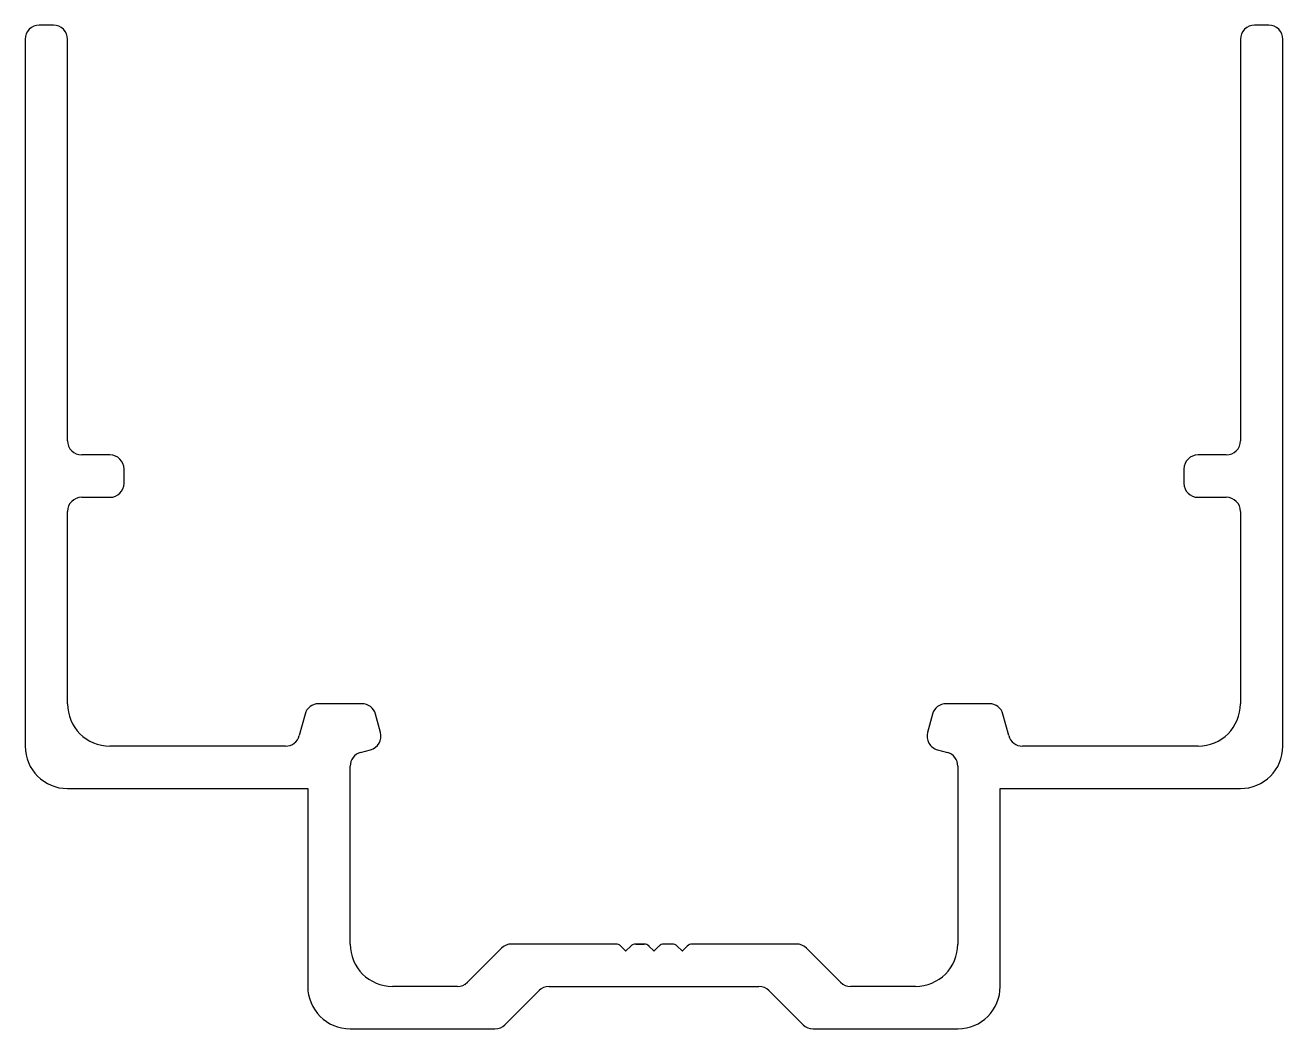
# Model space of a CAD drawing. Header units: inches. Extents: x -22.2 to 22.3, y 0.3 to 35.8.
import ezdxf

# ---------------------------------------------------------------- set-up
doc = ezdxf.new("R2010")
doc.units = ezdxf.units.IN
doc.header["$MEASUREMENT"] = 0

msp = doc.modelspace()

# ---------------------------------------------------------------- linework, layer by layer
at = {"color": 4}
for p, q in [((-21.208, 35.762), (-21.708, 35.762)), ((21.792, 35.762), (21.292, 35.762)), ((-22.208, 35.262), (-22.208, 10.262)), ((-20.708, 21.062), (-20.708, 35.262)), ((20.792, 35.262), (20.792, 21.062)), ((22.292, 10.262), (22.292, 35.262)), ((-19.208, 20.562), (-20.208, 20.562)), ((20.292, 20.562), (19.292, 20.562)), ((-18.708, 19.562), (-18.708, 20.062)), ((18.792, 20.062), (18.792, 19.562)), ((-20.208, 19.062), (-19.208, 19.062)), ((19.292, 19.062), (20.292, 19.062)), ((-20.708, 11.762), (-20.708, 18.562)), ((20.792, 18.562), (20.792, 11.762)), ((-10.293, 11.762), (-11.822, 11.762)), ((11.907, 11.762), (10.378, 11.762)), ((-12.305, 11.392), (-12.508, 10.633)), ((-9.637, 10.745), (-9.81, 11.392)), ((9.895, 11.392), (9.722, 10.745)), ((12.593, 10.633), (12.39, 11.392)), ((-12.991, 10.262), (-19.208, 10.262)), ((19.292, 10.262), (13.076, 10.262)), ((-10.337, 10.04), (-9.991, 10.133)), ((10.075, 10.133), (10.422, 10.04)), ((-10.708, 3.262), (-10.708, 9.557)), ((10.792, 9.557), (10.792, 3.262)), ((-20.708, 8.762), (-12.208, 8.762)), ((-12.208, 8.762), (-12.208, 1.762)), ((12.292, 1.762), (12.292, 8.762)), ((12.292, 8.762), (20.792, 8.762)), ((-5.354, 3.116), (-6.561, 1.909)), ((-1.311, 3.262), (-5.001, 3.262)), ((-0.963, 3.018), (-1.134, 3.189)), ((-0.781, 3.189), (-0.952, 3.018)), ((-0.311, 3.262), (-0.604, 3.262)), ((-0.604, 3.262), (-0.311, 3.262)), ((-0.311, 3.262), (-0.604, 3.262)), ((-0.604, 3.262), (-0.311, 3.262)), ((-0.311, 3.262), (-0.604, 3.262)), ((0.037, 3.018), (-0.135, 3.189)), ((0.219, 3.189), (0.048, 3.018)), ((0.689, 3.262), (0.396, 3.262)), ((1.037, 3.018), (0.865, 3.189)), ((1.219, 3.189), (1.048, 3.018)), ((5.085, 3.262), (1.396, 3.262)), ((1.396, 3.262), (1.396, 3.262)), ((1.396, 3.262), (1.396, 3.262)), ((1.396, 3.262), (1.396, 3.262)), ((1.396, 3.262), (1.396, 3.262)), ((6.646, 1.909), (5.439, 3.116)), ((-6.915, 1.762), (-9.208, 1.762)), ((-5.233, 0.409), (-4.026, 1.616)), ((-3.672, 1.762), (3.757, 1.762)), ((4.11, 1.616), (5.317, 0.409)), ((9.292, 1.762), (6.999, 1.762)), ((-10.708, 0.262), (-5.586, 0.262)), ((5.671, 0.262), (10.792, 0.262))]:
    msp.add_line(p, q, dxfattribs=at)
for centre, radius, start, end in [((-21.708, 35.262), 0.5, 90, 180), ((-21.208, 35.262), 0.5, 0, 90), ((21.292, 35.262), 0.5, 90, 180), ((21.792, 35.262), 0.5, 0, 90), ((-20.208, 21.062), 0.5, 180, 270), ((20.292, 21.062), 0.5, 270, 0), ((-19.208, 20.062), 0.5, 0, 90), ((19.292, 20.062), 0.5, 90, 180), ((-19.208, 19.562), 0.5, 270, 0), ((19.292, 19.562), 0.5, 180, 270), ((-20.208, 18.562), 0.5, 90, 180), ((20.292, 18.562), 0.5, 0, 90), ((-19.208, 11.762), 1.5, 180, 270), ((-11.822, 11.262), 0.5, 90, 165), ((-10.293, 11.262), 0.5, 15, 90), ((10.378, 11.262), 0.5, 90, 165), ((11.907, 11.262), 0.5, 15, 90), ((19.292, 11.762), 1.5, 270, 360), ((-10.12, 10.616), 0.5, 285, 15), ((10.205, 10.616), 0.5, 165, 255), ((-20.708, 10.262), 1.5, 180, 270), ((-12.991, 10.762), 0.5, 270, 345), ((13.076, 10.762), 0.5, 195, 270), ((20.792, 10.262), 1.5, 270, 0), ((-10.208, 9.557), 0.5, 105, 180), ((10.292, 9.557), 0.5, 0, 75), ((-9.208, 3.262), 1.5, 180, 270), ((-5.001, 2.762), 0.5, 90, 135), ((-1.311, 3.012), 0.25, 45, 90), ((-0.604, 3.012), 0.25, 90, 135), ((-0.311, 3.012), 0.25, 45, 90), ((0.396, 3.012), 0.25, 90, 135), ((0.689, 3.012), 0.25, 45, 90), ((1.396, 3.012), 0.25, 90, 135), ((5.085, 2.762), 0.5, 45, 90), ((9.292, 3.262), 1.5, 270, 0), ((-0.958, 3.024), 0.008, 225, 315), ((0.042, 3.024), 0.008, 225, 315), ((1.042, 3.024), 0.008, 225, 315), ((-6.915, 2.262), 0.5, 270, 315), ((6.999, 2.262), 0.5, 225, 270), ((-10.708, 1.762), 1.5, 180, 270), ((-3.672, 1.262), 0.5, 90, 135), ((3.757, 1.262), 0.5, 45, 90), ((10.792, 1.762), 1.5, 270, 360), ((-5.586, 0.762), 0.5, 270, 315), ((5.671, 0.762), 0.5, 225, 270)]:
    msp.add_arc(centre, radius, start, end, dxfattribs=at)

doc.saveas('drawing.dxf')
